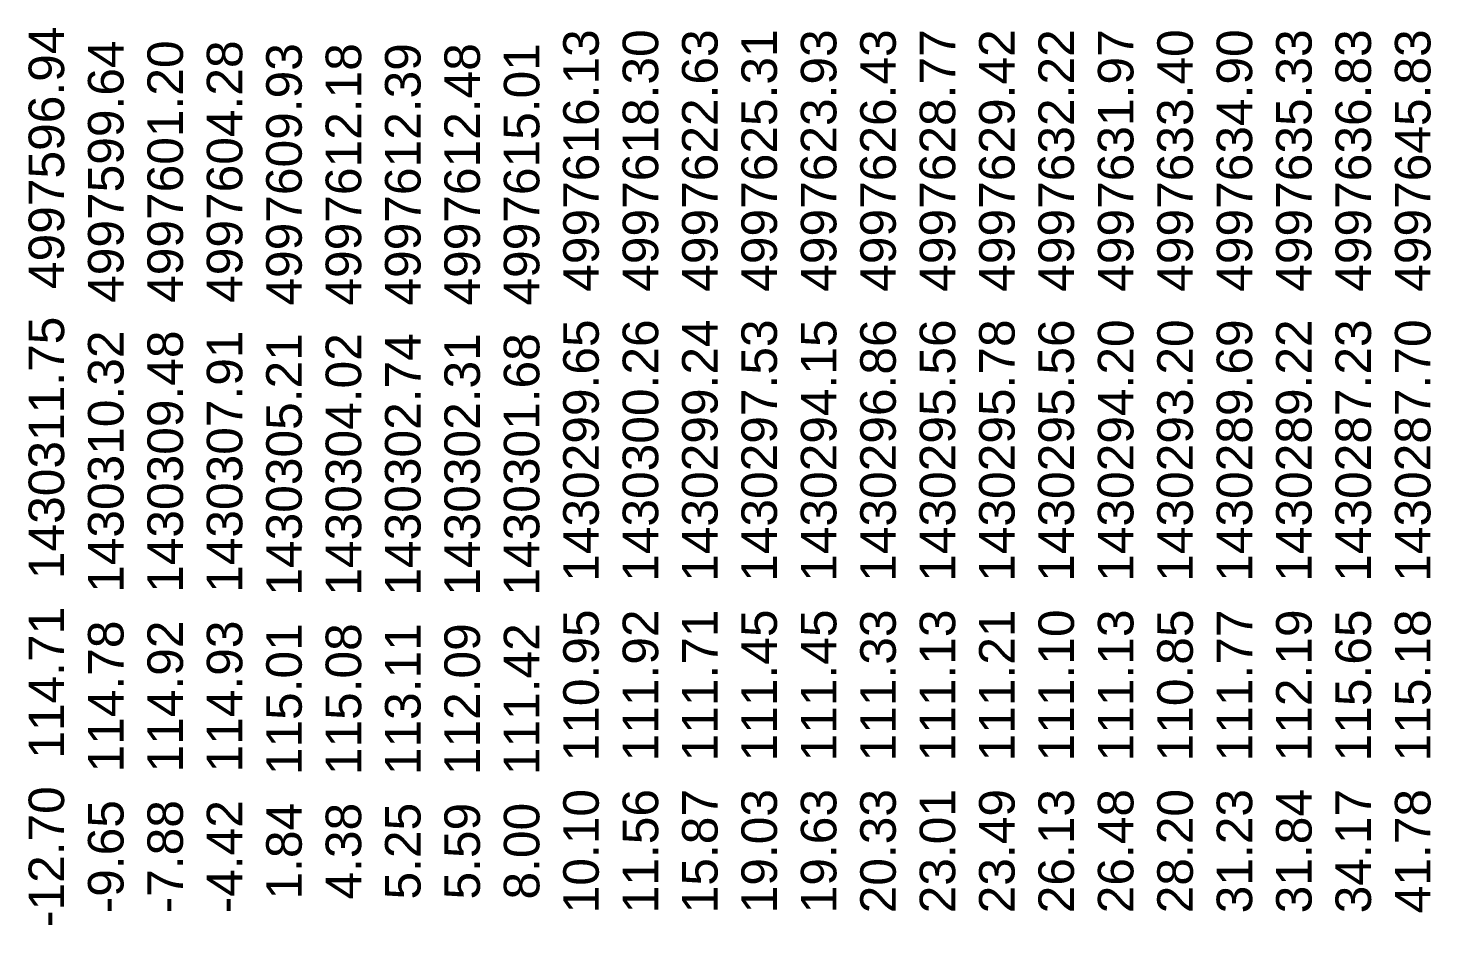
# Model space of a CAD drawing. Header units: millimetres. Extents: x -4102225 to 11595281, y -18031110 to 2286893.
# Drawn here: x 6536528 to 6556257, y 211430 to 224039 of the extents above; entities that cross this region are included whole.
import ezdxf

# ---------------------------------------------------------------- set-up
doc = ezdxf.new("R2010")
doc.units = ezdxf.units.MM
doc.layers.get('0').update_dxf_attribs({"lineweight": 0})
doc.styles.get("Standard").update_dxf_attribs({"font": 'arial.ttf'})

msp = doc.modelspace()

# ---------------------------------------------------------------- texts
for s, p in [(' -12.70  114.71  1430311.75  4997596.94', (6537036, 211205)), ('  10.10  110.95  1430299.65  4997616.13', (6544554, 211205)), ('  11.56  111.92  1430300.26  4997618.30', (6545390, 211205)), ('  15.87  111.71  1430299.24  4997622.63', (6546225, 211205)), ('  19.03  111.45  1430297.53  4997625.31', (6547060, 211205)), ('  19.63  111.45  1430294.15  4997623.93', (6547896, 211205)), ('  20.33  111.33  1430296.86  4997626.43', (6548731, 211205)), ('  23.01  111.13  1430295.56  4997628.77', (6549567, 211205)), ('  23.49  111.21  1430295.78  4997629.42', (6550402, 211205)), ('  26.13  111.10  1430295.56  4997632.22', (6551237, 211205)), ('  26.48  111.13  1430294.20  4997631.97', (6552073, 211205)), ('  28.20  110.85  1430293.20  4997633.40', (6552908, 211205)), ('  31.23  111.77  1430289.69  4997634.90', (6553743, 211205)), ('  31.84  112.19  1430289.22  4997635.33', (6554579, 211205)), ('  34.17  115.65  1430287.23  4997636.83', (6555414, 211205)), ('  41.78  115.18  1430287.70  4997645.83', (6556250, 211205)), ('  -9.65  114.78  1430310.32  4997599.64', (6537871, 211205)), ('  -7.88  114.92  1430309.48  4997601.20', (6538707, 211205)), ('  -4.42  114.93  1430307.91  4997604.28', (6539542, 211205)), ('   1.84  115.01  1430305.21  4997609.93', (6540377, 211205)), ('   4.38  115.08  1430304.02  4997612.18', (6541213, 211205)), ('   5.25  113.11  1430302.74  4997612.39', (6542048, 211205)), ('   5.59  112.09  1430302.31  4997612.48', (6542883, 211205)), ('   8.00  111.42  1430301.68  4997615.01', (6543719, 211205))]:
    msp.add_text(s, height=500, rotation=90).set_placement(p)

doc.saveas('drawing.dxf')
